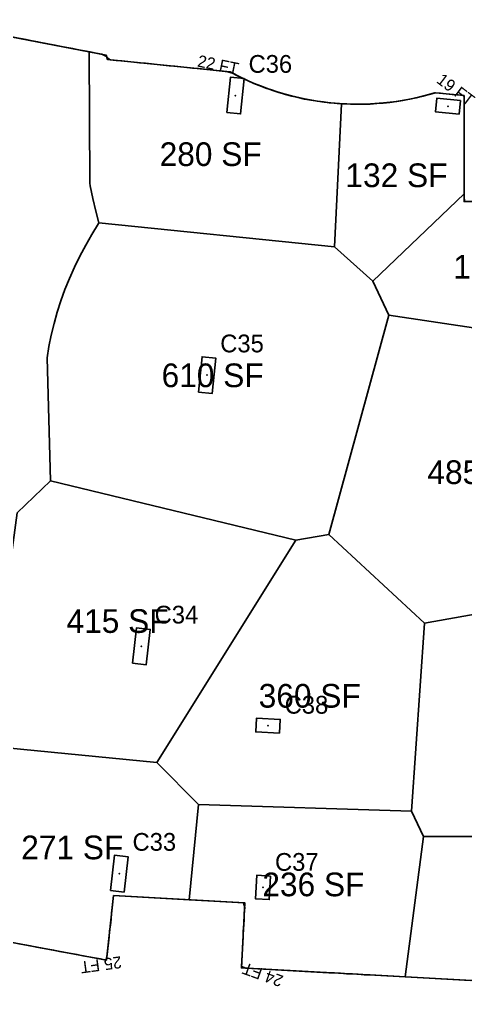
# Model space of a CAD drawing. Header units: metres. Extents: x 3272 to 9634, y 5311 to 56288.
# Drawn here: x 5755 to 6206, y 46243 to 47252 of the extents above; entities that cross this region are included whole.
import ezdxf
from ezdxf.enums import TextEntityAlignment as Align

# ---------------------------------------------------------------- set-up
doc = ezdxf.new("R2010")
doc.units = ezdxf.units.M
for name, color, linetype in [('BOUNDARY', 5, 'Continuous'), ('COL-LABEL', 2, 'Continuous'), ('COLS', 2, 'Continuous'), ('FLOOR_5_AREA_LABELS', 3, 'Continuous'), ('FLOOR_5_BOUNDARY', 5, 'Continuous'), ('FLOOR_5_COLUMNS', 7, 'Continuous'), ('FLOOR_5_FASCADE_COLUMNS', 30, 'Continuous'), ('FLOOR_5_FASCADE_WALLS', 4, 'Continuous'), ('FLOOR_5_LARGE_TRIBUTARY', 6, 'Continuous'), ('FLOOR_5_TRIBUTARY_COL_104', 2, 'Continuous'), ('FLOOR_5_TRIBUTARY_COL_13', 2, 'Continuous'), ('FLOOR_5_TRIBUTARY_COL_19', 2, 'Continuous'), ('FLOOR_5_TRIBUTARY_COL_26', 2, 'Continuous'), ('FLOOR_5_TRIBUTARY_COL_3', 2, 'Continuous'), ('FLOOR_5_TRIBUTARY_COL_4', 2, 'Continuous'), ('FLOOR_5_TRIBUTARY_COL_5', 2, 'Continuous'), ('FLOOR_5_TRIBUTARY_COL_72', 2, 'Continuous'), ('FLOOR_5_TRIBUTARY_COL_73', 2, 'Continuous'), ('FLOOR_5_TRIBUTARY_COL_77', 2, 'Continuous'), ('FLOOR_5_TRIBUTARY_COL_81', 2, 'Continuous'), ('FLOOR_5_WALL_TRIBUTARY_144', 1, 'Continuous')]:
    doc.layers.add(name, color=color, linetype=linetype)

msp = doc.modelspace()

# ---------------------------------------------------------------- linework, layer by layer
at = {"layer": 'BOUNDARY'}
msp.add_lwpolyline([(5551.7, 47272.3), (5842, 47216.4), (5843.3, 47211.9), (5967.7, 47199.3, 0.200994), (6175.8, 47178.2), (6204.8, 47175.3), (6204.8, 47067.8), (6378.9, 47067.8), (6376.9, 47142.2), (6310.8, 47142.2), (6310.8, 47288.7)], format="xyb", dxfattribs=at)
msp.add_lwpolyline([(9196.1, 46311.5), (6771.6, 46311.5), (6771.6, 46243.1), (6443.2, 46243.1), (6443.2, 46310.5), (6316.7, 46310.5), (6316.7, 46300.3), (6299, 46279.3), (6298.7, 46273.4), (5979.1, 46291), (5982.7, 46356.9), (5849.6, 46364.2), (5842.4, 46298.9), (5651.2, 46334.6)], dxfattribs=at)
at = {"layer": 'COLS'}
for points in [[(5964.4, 47158.1), (5978.3, 47156.7), (5981.9, 47192.5), (5968, 47193.9)], [(6199.8, 47156.3), (6201.2, 47170.3), (6177.3, 47172.7), (6175.9, 47158.8)], [(5935.7, 46874.7), (5949.6, 46873.3), (5953.2, 46909.1), (5939.3, 46910.5)], [(5868.8, 46599.8), (5882.7, 46598.3), (5886.7, 46634.1), (5872.8, 46635.6)], [(6017.7, 46528.9), (6018.5, 46542.9), (5994.5, 46544.2), (5993.7, 46530.2)], [(5846.4, 46369.4), (5860.3, 46367.9), (5864.3, 46403.7), (5850.4, 46405.2)], [(6008.7, 46384.1), (5994.7, 46384.9), (5993.4, 46361), (6007.4, 46360.2)]]:
    msp.add_lwpolyline(points, close=True, dxfattribs=at)
at = {"layer": 'FLOOR_5_BOUNDARY'}
for points in [[(5551.7, 47272.3), (5842, 47216.4), (5843.3, 47211.9), (5967.7, 47199.3), (5979.6, 47193.2), (5991.9, 47187.7), (6004.4, 47182.8), (6017.1, 47178.5), (6030, 47174.9), (6043.1, 47171.9), (6056.3, 47169.5), (6069.6, 47167.9), (6083, 47166.8), (6096.4, 47166.5), (6109.9, 47166.8), (6123.2, 47167.8), (6136.6, 47169.4), (6149.8, 47171.7), (6162.9, 47174.6), (6175.8, 47178.2), (6204.8, 47175.3), (6204.8, 47067.8), (6378.9, 47067.8)], [(9196.1, 46311.5), (6771.6, 46311.5), (6771.6, 46243.1), (6443.2, 46243.1), (6443.2, 46310.5), (6316.7, 46310.5), (6316.7, 46300.3), (6299, 46279.3), (6298.7, 46273.4), (5979.1, 46291), (5982.7, 46356.9), (5849.6, 46364.2), (5842.4, 46298.9), (5651.2, 46334.6)]]:
    msp.add_lwpolyline(points, dxfattribs=at)
at = {"layer": 'FLOOR_5_COLUMNS'}
for p in [(5973.1, 47175.3), (6188.6, 47164.5), (5944.4, 46891.9), (5877.7, 46616.9), (6006.1, 46536.6), (5855.3, 46386.6), (6001, 46372.6)]:
    msp.add_point(p, dxfattribs=at)
at = {"layer": 'FLOOR_5_FASCADE_COLUMNS'}
for points in [[(5825.9, 47219.6), (5831.8, 47218.4), (5837.7, 47217.3), (5842.5, 47215), (5846.2, 47211.6), (5852.1, 47211), (5858.1, 47210.4), (5864.1, 47209.8), (5870, 47209.2), (5876, 47208.6), (5882, 47208), (5887.9, 47207.4), (5893.9, 47206.8), (5899.9, 47206.2), (5905.8, 47205.6), (5911.8, 47205), (5917.8, 47204.4), (5923.8, 47203.8), (5929.7, 47203.2), (5935.7, 47202.6), (5941.7, 47202), (5947.6, 47201.4), (5953.6, 47200.7), (5959.6, 47200.1), (5965.5, 47199.5), (5971.1, 47197.6), (5976.5, 47194.8), (5981.8, 47192.2), (5987.3, 47189.7), (5992.8, 47187.3), (5998.4, 47185.1), (6004, 47182.9), (6009.7, 47181), (6015.3, 47179.1), (6021.1, 47177.4), (6026.9, 47175.8), (6032.7, 47174.3), (6038.5, 47172.9), (6044.4, 47171.7), (6050.3, 47170.6), (6056.2, 47169.6), (6062.2, 47168.8), (6068.1, 47168.1), (6074.1, 47167.5), (6080.1, 47167.1)], [(6080.1, 47167.1), (6086.1, 47166.8), (6092.1, 47166.6), (6098.1, 47166.5), (6104.1, 47166.7), (6110, 47166.8), (6116, 47167.2), (6122, 47167.7), (6128, 47168.4), (6133.9, 47169.1), (6139.9, 47170), (6145.8, 47171), (6151.7, 47172.1), (6157.5, 47173.4), (6163.4, 47174.8), (6169.2, 47176.4), (6174.9, 47178), (6180.9, 47177.7), (6186.8, 47177.1), (6192.8, 47176.5), (6198.8, 47175.9), (6204.8, 47175.3), (6204.8, 47169.4), (6204.8, 47163.4), (6204.8, 47157.4), (6204.8, 47151.4), (6204.8, 47145.4), (6204.8, 47139.4), (6204.8, 47133.4), (6204.8, 47127.4), (6204.8, 47121.4), (6204.8, 47115.4), (6204.8, 47109.4), (6204.8, 47103.4), (6204.8, 47097.4), (6204.8, 47091.4), (6204.8, 47085.4), (6204.8, 47079.4), (6204.8, 47073.4)], [(6204.8, 47073.4), (6205.2, 47067.8), (6211.2, 47067.8)], [(5927.5, 46359.9), (5921.5, 46360.3), (5915.5, 46360.6), (5909.5, 46360.9), (5903.5, 46361.3), (5897.5, 46361.6), (5891.5, 46361.9), (5885.5, 46362.3), (5879.5, 46362.6), (5873.5, 46362.9), (5867.5, 46363.3), (5861.6, 46363.6), (5855.6, 46363.9), (5849.6, 46364.2), (5848.9, 46358.2), (5848.3, 46352.3), (5847.6, 46346.3), (5847, 46340.4), (5846.3, 46334.4), (5845.6, 46328.4), (5845, 46322.5), (5844.3, 46316.5), (5843.7, 46310.5), (5843, 46304.6), (5842.1, 46298.9), (5836.2, 46300), (5830.3, 46301.1), (5824.4, 46302.2), (5818.5, 46303.3), (5812.6, 46304.4), (5806.7, 46305.5), (5800.8, 46306.6), (5794.9, 46307.7), (5789, 46308.8), (5783.1, 46309.9), (5777.2, 46311), (5771.3, 46312.1), (5765.4, 46313.2), (5759.5, 46314.3), (5753.6, 46315.4)], [(6145.5, 46281.8), (6139.5, 46282.1), (6133.5, 46282.5), (6127.5, 46282.8), (6121.5, 46283.1), (6115.5, 46283.5), (6109.5, 46283.8), (6103.6, 46284.1), (6097.6, 46284.5), (6091.6, 46284.8), (6085.6, 46285.1), (6079.6, 46285.5), (6073.6, 46285.8), (6067.6, 46286.1), (6061.6, 46286.4), (6055.6, 46286.8), (6049.6, 46287.1), (6043.6, 46287.4), (6037.7, 46287.8), (6031.7, 46288.1), (6025.7, 46288.4), (6019.7, 46288.8), (6013.7, 46289.1), (6007.7, 46289.4), (6001.7, 46289.8), (5995.7, 46290.1), (5989.7, 46290.4), (5983.7, 46290.7), (5979.2, 46292.3), (5979.5, 46298.3), (5979.8, 46304.3), (5980.1, 46310.3), (5980.5, 46316.3), (5980.8, 46322.3), (5981.1, 46328.3), (5981.5, 46334.3), (5981.8, 46340.3), (5982.1, 46346.3), (5982.5, 46352.2), (5981.4, 46357), (5975.4, 46357.3), (5969.4, 46357.6), (5963.4, 46358), (5957.4, 46358.3), (5951.4, 46358.6), (5945.4, 46359), (5939.4, 46359.3), (5933.4, 46359.6), (5927.5, 46359.9)], [(6211.4, 46278.2), (6205.4, 46278.5), (6199.4, 46278.8), (6193.4, 46279.2), (6187.4, 46279.5), (6181.4, 46279.8), (6175.4, 46280.2), (6169.5, 46280.5), (6163.5, 46280.8), (6157.5, 46281.2), (6151.5, 46281.5), (6145.5, 46281.8)]]:
    msp.add_lwpolyline(points, dxfattribs=at)
at = {"layer": 'FLOOR_5_FASCADE_WALLS'}
msp.add_lwpolyline([(5749.3, 47234.3), (5755.2, 47233.2), (5761.1, 47232), (5767, 47230.9), (5772.8, 47229.8), (5778.7, 47228.6), (5784.6, 47227.5), (5790.5, 47226.4), (5796.4, 47225.2), (5802.3, 47224.1), (5808.2, 47223), (5814.1, 47221.8), (5820, 47220.7), (5825.9, 47219.6)], dxfattribs=at)
at = {"layer": 'FLOOR_5_LARGE_TRIBUTARY'}
msp.add_lwpolyline([(5688.4, 47246), (5824.9, 47219.7), (5825.4, 47086.6), (5825.9, 47083.8), (5828.4, 47071.1), (5831.5, 47058.2), (5834.8, 47046.2), (5834.3, 47045.5), (5827.6, 47034.6), (5821.3, 47023.6), (5815.4, 47012.5), (5809.9, 47001.3), (5804.9, 46990), (5800.3, 46978.7), (5796.2, 46967.3), (5792.5, 46955.8), (5789.2, 46944.2), (5786.4, 46932.5), (5784, 46920.8), (5782.1, 46909.4), (5785.5, 46784.9), (5751.7, 46752.2)], dxfattribs=at)
for points in [[(5831.5, 47058.2), (5828.4, 47071.1), (5825.9, 47083.8), (5825.4, 47086.6), (5824.9, 47219.7), (5842, 47216.4), (5843.3, 47211.9), (5967.7, 47199.3), (5979.6, 47193.2), (5991.9, 47187.7), (6004.4, 47182.8), (6017.1, 47178.5), (6030, 47174.9), (6043.1, 47171.9), (6056.3, 47169.5), (6069.6, 47167.9), (6080.7, 47167), (6073.5, 47022), (5834.8, 47046.2), (5831.5, 47058.2)], [(6073.5, 47022), (6080.7, 47167), (6083, 47166.8), (6096.4, 47166.5), (6109.9, 47166.8), (6123.2, 47167.8), (6136.6, 47169.4), (6149.8, 47171.7), (6162.9, 47174.6), (6175.8, 47178.2), (6204.8, 47175.3), (6204.8, 47075.6), (6112.4, 46987.1), (6073.5, 47022)], [(6112.4, 46987.1), (6204.8, 47075.6), (6204.8, 47067.8), (6369.7, 47067.8), (6313.6, 46925.1), (6128.6, 46952.6), (6112.4, 46987.1)], [(5815.4, 47012.5), (5821.3, 47023.6), (5827.6, 47034.6), (5834.3, 47045.5), (5834.8, 47046.2), (6073.5, 47022), (6112.4, 46987.1), (6128.6, 46952.6), (6067.6, 46730.3), (6034.4, 46724.5), (5785.5, 46784.9), (5782.1, 46909.4), (5784, 46920.8), (5786.4, 46932.5), (5789.2, 46944.2), (5792.5, 46955.8), (5796.2, 46967.3), (5800.3, 46978.7), (5804.9, 46990), (5809.9, 47001.3), (5815.4, 47012.5)], [(6128.6, 46952.6), (6313.6, 46925.1), (6321.7, 46918.5), (6325.6, 46911.7), (6331.7, 46899.7), (6337, 46887.7), (6341.6, 46875.7), (6345.5, 46863.7), (6348.7, 46851.7), (6351.1, 46839.7), (6352.7, 46827.7), (6353.7, 46815.7), (6354, 46795.9), (6351, 46673.5), (6164.7, 46640.3), (6067.6, 46730.3), (6128.6, 46952.6)], [(5785.5, 46784.9), (6034.4, 46724.5), (5893.3, 46499.2), (5723.7, 46515.6), (5720.4, 46521.9), (5751.7, 46752.2), (5785.5, 46784.9)], [(5893.3, 46499.2), (6034.4, 46724.5), (6067.6, 46730.3), (6164.7, 46640.3), (6151.6, 46450), (5935.6, 46456.6), (5893.3, 46499.2)], [(6351, 46673.5), (6458.5, 46619.1), (6471, 46612.2), (6469.8, 46483.2), (6379.3, 46424.3), (6163.7, 46424.3), (6151.6, 46450), (6164.7, 46640.3), (6351, 46673.5)], [(5723.7, 46515.6), (5893.3, 46499.2), (5935.6, 46456.6), (5926.3, 46360), (5849.6, 46364.2), (5842.4, 46298.9), (5688.6, 46327.6), (5723.7, 46515.6)], [(5935.6, 46456.6), (6151.6, 46450), (6163.7, 46424.3), (6145.2, 46281.8), (5979.1, 46291), (5982.7, 46356.9), (5926.3, 46360), (5935.6, 46456.6)], [(6163.7, 46424.3), (6379.3, 46424.3), (6369.4, 46310.5), (6316.7, 46310.5), (6316.7, 46300.3), (6299, 46279.3), (6298.7, 46273.4), (6145.2, 46281.8), (6163.7, 46424.3)]]:
    msp.add_lwpolyline(points, close=True, dxfattribs=at)
at = {"layer": 'FLOOR_5_TRIBUTARY_COL_104'}
msp.add_lwpolyline([(5935.6, 46456.6), (6151.6, 46450), (6163.7, 46424.3), (6145.2, 46281.8), (5979.1, 46291), (5982.7, 46356.9), (5926.3, 46360), (5935.6, 46456.6)], close=True, dxfattribs=at)
at = {"layer": 'FLOOR_5_TRIBUTARY_COL_13'}
msp.add_lwpolyline([(6351, 46673.5), (6458.5, 46619.1), (6471, 46612.2), (6469.8, 46483.2), (6379.3, 46424.3), (6163.7, 46424.3), (6151.6, 46450), (6164.7, 46640.3), (6351, 46673.5)], close=True, dxfattribs=at)
at = {"layer": 'FLOOR_5_TRIBUTARY_COL_19'}
msp.add_lwpolyline([(5831.5, 47058.2), (5828.4, 47071.1), (5825.9, 47083.8), (5825.4, 47086.6), (5824.9, 47219.7), (5842, 47216.4), (5843.3, 47211.9), (5967.7, 47199.3), (5979.6, 47193.2), (5991.9, 47187.7), (6004.4, 47182.8), (6017.1, 47178.5), (6030, 47174.9), (6043.1, 47171.9), (6056.3, 47169.5), (6069.6, 47167.9), (6080.7, 47167), (6073.5, 47022), (5834.8, 47046.2), (5831.5, 47058.2)], close=True, dxfattribs=at)
at = {"layer": 'FLOOR_5_TRIBUTARY_COL_26'}
msp.add_lwpolyline([(5815.4, 47012.5), (5821.3, 47023.6), (5827.6, 47034.6), (5834.3, 47045.5), (5834.8, 47046.2), (6073.5, 47022), (6112.4, 46987.1), (6128.6, 46952.6), (6067.6, 46730.3), (6034.4, 46724.5), (5785.5, 46784.9), (5782.1, 46909.4), (5784, 46920.8), (5786.4, 46932.5), (5789.2, 46944.2), (5792.5, 46955.8), (5796.2, 46967.3), (5800.3, 46978.7), (5804.9, 46990), (5809.9, 47001.3), (5815.4, 47012.5)], close=True, dxfattribs=at)
at = {"layer": 'FLOOR_5_TRIBUTARY_COL_3'}
msp.add_lwpolyline([(5723.7, 46515.6), (5893.3, 46499.2), (5935.6, 46456.6), (5926.3, 46360), (5849.6, 46364.2), (5842.4, 46298.9), (5688.6, 46327.6), (5723.7, 46515.6)], close=True, dxfattribs=at)
at = {"layer": 'FLOOR_5_TRIBUTARY_COL_4'}
msp.add_lwpolyline([(6163.7, 46424.3), (6379.3, 46424.3), (6369.4, 46310.5), (6316.7, 46310.5), (6316.7, 46300.3), (6299, 46279.3), (6298.7, 46273.4), (6145.2, 46281.8), (6163.7, 46424.3)], close=True, dxfattribs=at)
at = {"layer": 'FLOOR_5_TRIBUTARY_COL_5'}
msp.add_lwpolyline([(5785.5, 46784.9), (6034.4, 46724.5), (5893.3, 46499.2), (5723.7, 46515.6), (5720.4, 46521.9), (5751.7, 46752.2), (5785.5, 46784.9)], close=True, dxfattribs=at)
at = {"layer": 'FLOOR_5_TRIBUTARY_COL_72'}
msp.add_lwpolyline([(6112.4, 46987.1), (6204.8, 47075.6), (6204.8, 47067.8), (6369.7, 47067.8), (6313.6, 46925.1), (6128.6, 46952.6), (6112.4, 46987.1)], close=True, dxfattribs=at)
at = {"layer": 'FLOOR_5_TRIBUTARY_COL_73'}
msp.add_lwpolyline([(6073.5, 47022), (6080.7, 47167), (6083, 47166.8), (6096.4, 47166.5), (6109.9, 47166.8), (6123.2, 47167.8), (6136.6, 47169.4), (6149.8, 47171.7), (6162.9, 47174.6), (6175.8, 47178.2), (6204.8, 47175.3), (6204.8, 47075.6), (6112.4, 46987.1), (6073.5, 47022)], close=True, dxfattribs=at)
at = {"layer": 'FLOOR_5_TRIBUTARY_COL_77'}
msp.add_lwpolyline([(6128.6, 46952.6), (6313.6, 46925.1), (6321.7, 46918.5), (6325.6, 46911.7), (6331.7, 46899.7), (6337, 46887.7), (6341.6, 46875.7), (6345.5, 46863.7), (6348.7, 46851.7), (6351.1, 46839.7), (6352.7, 46827.7), (6353.7, 46815.7), (6354, 46795.9), (6351, 46673.5), (6164.7, 46640.3), (6067.6, 46730.3), (6128.6, 46952.6)], close=True, dxfattribs=at)
at = {"layer": 'FLOOR_5_TRIBUTARY_COL_81'}
msp.add_lwpolyline([(5893.3, 46499.2), (6034.4, 46724.5), (6067.6, 46730.3), (6164.7, 46640.3), (6151.6, 46450), (5935.6, 46456.6), (5893.3, 46499.2)], close=True, dxfattribs=at)
at = {"layer": 'FLOOR_5_WALL_TRIBUTARY_144'}
msp.add_lwpolyline([(5688.4, 47246), (5824.9, 47219.7), (5825.4, 47086.6), (5825.9, 47083.8), (5828.4, 47071.1), (5831.5, 47058.2), (5834.8, 47046.2), (5834.3, 47045.5), (5827.6, 47034.6), (5821.3, 47023.6), (5815.4, 47012.5), (5809.9, 47001.3), (5804.9, 46990), (5800.3, 46978.7), (5796.2, 46967.3), (5792.5, 46955.8), (5789.2, 46944.2), (5786.4, 46932.5), (5784, 46920.8), (5782.1, 46909.4), (5785.5, 46784.9), (5751.7, 46752.2)], dxfattribs=at)

# ---------------------------------------------------------------- texts
at = {"layer": 'COL-LABEL'}
for s, p in [('C36', (5986.4, 47198.4)), ('C35', (5957.7, 46915)), ('C34', (5891.2, 46640.1)), ('C38', (6023, 46548.7)), ('C33', (5868.8, 46409.7)), ('C37', (6013.2, 46389.4))]:
    msp.add_text(s, height=18, dxfattribs=at).set_placement(p)
at = {"layer": 'FLOOR_5_AREA_LABELS'}
for s, p in [('280 SF', (5948, 47115.9)), ('132 SF', (6136.3, 47094.5)), ('182 SF', (6245.6, 47001.8)), ('610 SF', (5950, 46891.7)), ('485 SF', (6219.4, 46793.5)), ('415 SF', (5853.6, 46642.6)), ('360 SF', (6048.4, 46566.8)), ('271 SF', (5807.7, 46413.1)), ('236 SF', (6052.1, 46375.6))]:
    msp.add_text(s, height=24, dxfattribs=at).set_placement(p, align=Align.MIDDLE_CENTER)
at = {"layer": 'FLOOR_5_FASCADE_COLUMNS'}
for s, rotation, p in [('22 FT', -11.6674, (5955.6, 47206.5)), ('19 FT', -36.9058, (6196.4, 47181.3)), ('25 FT', -172.2727, (5836.9, 46294.1)), ('24 FT', 160.2855, (6000.8, 46284))]:
    msp.add_text(s, height=12, rotation=rotation, dxfattribs=at).set_placement(p, align=Align.MIDDLE_CENTER)

doc.saveas('drawing.dxf')
